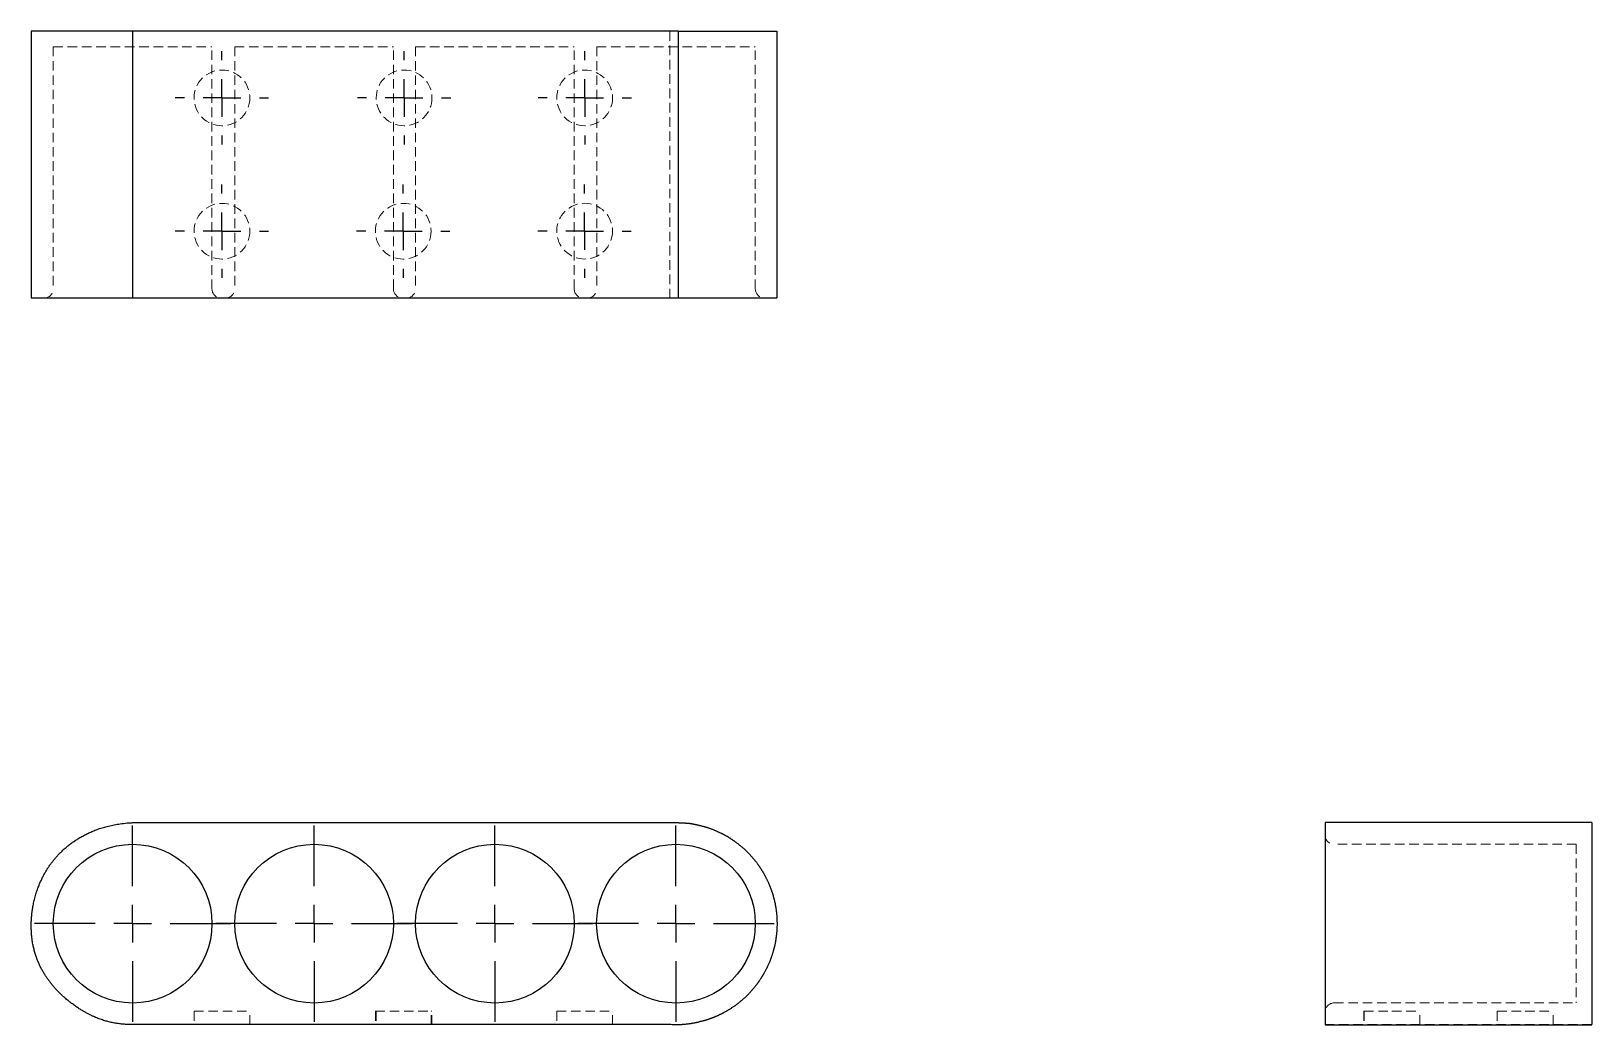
# Model space of a CAD drawing. Header units: millimetres. Extents: x 33 to 241, y 44 to 176.
import ezdxf

# ---------------------------------------------------------------- set-up
doc = ezdxf.new("R2010")
doc.units = ezdxf.units.MM
doc.linetypes.add('HIDDEN', pattern=[1.905, 1.27, -0.635])
doc.layers.add('10', color=7, linetype='Continuous')

# ---------------------------------------------------------------- blocks, each defined once
blk = doc.blocks.new('SW_CENTERMARKSYMBOL_0')
at = {"layer": '10', "color": 0}
for p, q in [((0, 5), (0, 13.06)), ((0, 0), (0, 2.5)), ((-5, 0), (-13.06, 0)), ((0, 0), (-2.5, 0)), ((0, 0), (0, -2.5)), ((0, 0), (2.5, 0)), ((5, 0), (13.06, 0)), ((0, -5), (0, -13.06))]:
    blk.add_line(p, q, dxfattribs=at)
blk = doc.blocks.new('SW_CENTERMARKSYMBOL_1')
at = {"layer": '10', "color": 0}
for p, q in [((0, 5), (0, 13.06)), ((0, 0), (0, 2.5)), ((-5, 0), (-13.06, 0)), ((0, 0), (-2.5, 0)), ((0, 0), (0, -2.5)), ((0, 0), (2.5, 0)), ((5, 0), (13.06, 0)), ((0, -5), (0, -13.06))]:
    blk.add_line(p, q, dxfattribs=at)
blk = doc.blocks.new('SW_CENTERMARKSYMBOL_2')
at = {"layer": '10', "color": 0}
for p, q in [((0, 5), (0, 13.06)), ((0, 0), (0, 2.5)), ((-5, 0), (-13.06, 0)), ((0, 0), (-2.5, 0)), ((0, 0), (0, -2.5)), ((0, 0), (2.5, 0)), ((5, 0), (13.06, 0)), ((0, -5), (0, -13.06))]:
    blk.add_line(p, q, dxfattribs=at)
blk = doc.blocks.new('SW_CENTERMARKSYMBOL_3')
at = {"layer": '10', "color": 0}
for p, q in [((0, 5), (0, 13.06)), ((0, 0), (0, 2.5)), ((-5, 0), (-13.06, 0)), ((0, 0), (-2.5, 0)), ((0, 0), (0, -2.5)), ((0, 0), (2.5, 0)), ((5, 0), (13.06, 0)), ((0, -5), (0, -13.06))]:
    blk.add_line(p, q, dxfattribs=at)
blk = doc.blocks.new('SW_CENTERMARKSYMBOL_4')
at = {"layer": '10', "color": 0}
for p, q in [((0, 5), (0, 6.21)), ((0, 0), (0, 2.5)), ((-5, 0), (-6.21, 0)), ((0, 0), (-2.5, 0)), ((0, 0), (0, -2.5)), ((0, 0), (2.5, 0)), ((5, 0), (6.21, 0)), ((0, -5), (0, -6.21))]:
    blk.add_line(p, q, dxfattribs=at)
blk = doc.blocks.new('SW_CENTERMARKSYMBOL_5')
at = {"layer": '10', "color": 0}
for p, q in [((0, 5), (0, 6.21)), ((0, 0), (0, 2.5)), ((-5, 0), (-6.21, 0)), ((0, 0), (-2.5, 0)), ((0, 0), (0, -2.5)), ((0, 0), (2.5, 0)), ((5, 0), (6.21, 0)), ((0, -5), (0, -6.21))]:
    blk.add_line(p, q, dxfattribs=at)
blk = doc.blocks.new('SW_CENTERMARKSYMBOL_6')
at = {"layer": '10', "color": 0}
for p, q in [((0, 5), (0, 6.21)), ((0, 0), (0, 2.5)), ((-5, 0), (-6.21, 0)), ((0, 0), (-2.5, 0)), ((0, 0), (0, -2.5)), ((0, 0), (2.5, 0)), ((5, 0), (6.21, 0)), ((0, -5), (0, -6.21))]:
    blk.add_line(p, q, dxfattribs=at)
blk = doc.blocks.new('SW_CENTERMARKSYMBOL_7')
at = {"layer": '10', "color": 0}
for p, q in [((0, 5), (0, 6.21)), ((0, 0), (0, 2.5)), ((-5, 0), (-6.21, 0)), ((0, 0), (-2.5, 0)), ((0, 0), (0, -2.5)), ((0, 0), (2.5, 0)), ((5, 0), (6.21, 0)), ((0, -5), (0, -6.21))]:
    blk.add_line(p, q, dxfattribs=at)
blk = doc.blocks.new('SW_CENTERMARKSYMBOL_8')
at = {"layer": '10', "color": 0}
for p, q in [((0, 5), (0, 6.21)), ((0, 0), (0, 2.5)), ((-5, 0), (-6.21, 0)), ((0, 0), (-2.5, 0)), ((0, 0), (0, -2.5)), ((0, 0), (2.5, 0)), ((5, 0), (6.21, 0)), ((0, -5), (0, -6.21))]:
    blk.add_line(p, q, dxfattribs=at)
blk = doc.blocks.new('SW_CENTERMARKSYMBOL_9')
at = {"layer": '10', "color": 0}
for p, q in [((0, 5), (0, 6.21)), ((0, 0), (0, 2.5)), ((-5, 0), (-6.21, 0)), ((0, 0), (-2.5, 0)), ((0, 0), (0, -2.5)), ((0, 0), (2.5, 0)), ((5, 0), (6.21, 0)), ((0, -5), (0, -6.21))]:
    blk.add_line(p, q, dxfattribs=at)

msp = doc.modelspace()

# ---------------------------------------------------------------- linework, layer by layer
at = {"color": 7, "linetype": 'Continuous', "lineweight": 25}
for p, q in [((33.03, 175.74), (33.03, 140.26)), ((46.53, 175.74), (46.53, 140.26)), ((119.14, 175.74), (46.53, 175.74)), ((119.14, 175.74), (119.14, 140.26)), ((132.3, 140.26), (132.3, 175.74)), ((46.53, 140.26), (119.14, 140.26)), ((46.53, 70.44), (119.14, 70.44)), ((240.74, 70.44), (205.26, 70.44)), ((240.74, 70.44), (205.26, 70.44)), ((118.02, 43.57), (46.49, 43.57))]:
    msp.add_line(p, q, dxfattribs=at)
at = {"color": 7, "linetype": 'HIDDEN', "lineweight": 18}
for p, q in [((118.02, 175.74), (118.02, 140.26)), ((35.97, 173.67), (57.08, 173.67)), ((35.97, 173.67), (35.97, 141.44)), ((57.08, 141.44), (57.08, 173.67)), ((60.12, 173.67), (81.23, 173.67)), ((60.12, 173.67), (60.12, 141.44)), ((81.23, 141.44), (81.23, 173.67)), ((84.2, 173.67), (105.31, 173.67)), ((84.2, 173.67), (84.2, 141.44)), ((105.31, 141.44), (105.31, 173.67)), ((108.3, 173.67), (129.41, 173.67)), ((108.3, 173.67), (108.3, 141.44)), ((129.41, 141.44), (129.41, 173.67)), ((238.67, 67.56), (206.44, 67.56)), ((238.67, 67.56), (206.44, 67.56)), ((238.67, 67.56), (238.67, 46.45)), ((238.67, 67.56), (238.67, 67.56)), ((206.44, 46.45), (238.67, 46.45)), ((206.44, 46.45), (238.67, 46.45)), ((54.71, 45.35), (62.13, 45.35)), ((54.71, 45.35), (54.71, 43.57)), ((62.13, 43.57), (62.13, 45.35)), ((78.84, 45.35), (86.27, 45.35)), ((78.84, 45.35), (78.84, 43.57)), ((78.95, 45.35), (78.95, 43.57)), ((86.27, 45.35), (86.37, 45.35)), ((86.27, 43.57), (86.27, 45.35)), ((86.37, 43.57), (86.37, 45.35)), ((102.98, 45.35), (110.4, 45.35)), ((102.98, 45.35), (102.98, 43.57)), ((102.99, 45.35), (102.99, 43.57)), ((110.4, 45.35), (110.41, 45.35)), ((110.4, 43.57), (110.4, 45.35)), ((110.41, 43.57), (110.41, 45.35)), ((210.42, 45.35), (210.43, 45.35)), ((210.42, 45.35), (210.42, 45.35)), ((210.42, 45.35), (210.42, 43.57)), ((210.42, 45.35), (210.42, 43.57)), ((210.43, 45.35), (214.14, 45.35)), ((210.43, 45.35), (210.43, 43.57)), ((214.14, 45.35), (217.85, 45.35)), ((217.84, 43.57), (217.84, 45.35)), ((217.84, 43.57), (217.84, 45.35)), ((217.85, 43.57), (217.85, 45.35)), ((228.16, 45.35), (231.87, 45.35)), ((228.16, 45.35), (228.16, 43.57)), ((231.87, 45.35), (235.58, 45.35)), ((235.58, 43.57), (235.58, 45.35)), ((240.74, 43.57), (205.26, 43.57))]:
    msp.add_line(p, q, dxfattribs=at)
at = {"color": 7, "linetype": 'HIDDEN', "lineweight": 18, "flags": 128}
msp.add_lwpolyline([(119.14, 70.44), (119.14, 70.44)], dxfattribs=at)
at = {"color": 7, "linetype": 'HIDDEN', "lineweight": 18}
for centre in [(58.42, 166.87), (82.66, 166.87), (106.7, 166.87), (58.42, 149.13), (82.55, 149.13), (106.69, 149.14)]:
    msp.add_circle(centre, 3.71, dxfattribs=at)
at = {"color": 7, "linetype": 'Continuous', "lineweight": 25}
for centre in [(46.53, 57), (70.68, 57), (94.75, 57), (118.85, 57)]:
    msp.add_circle(centre, 10.56, dxfattribs=at)
at = {"color": 7, "linetype": 'HIDDEN', "lineweight": 18}
for centre, start, end in [((34.79, 141.44), 270, 0), ((58.27, 141.44), 180, 270), ((58.94, 141.44), 270, 0), ((82.42, 141.44), 180, 270), ((83.01, 141.44), 270, 0), ((106.49, 141.44), 180, 270), ((107.11, 141.44), 270, 0), ((130.59, 141.44), 180, 270), ((206.44, 68.74), 180, 270), ((206.44, 68.74), 180, 270), ((206.44, 45.27), 90, 180), ((206.44, 45.27), 90, 180)]:
    msp.add_arc(centre, 1.18, start, end, dxfattribs=at)
at = {"color": 7, "linetype": 'Continuous', "lineweight": 25}
for points, knots in [([(46.53, 175.74), (45.84, 175.74), (44.48, 175.74), (42.52, 175.74), (40.68, 175.74), (38.98, 175.74), (37.44, 175.74), (36.09, 175.74), (34.97, 175.74), (34.1, 175.74), (33.49, 175.74), (33.11, 175.74), (33.06, 175.74), (33.04, 175.74)], [0, 0, 0, 0, 0.097321, 0.190963, 0.282292, 0.37253, 0.46258, 0.552892, 0.643558, 0.734477, 0.825147, 0.914679, 1, 1, 1, 1]), ([(119.14, 175.74), (119.54, 175.74), (120.32, 175.74), (121.49, 175.74), (122.65, 175.74), (123.77, 175.74), (124.81, 175.74), (125.8, 175.74), (126.74, 175.74), (127.65, 175.74), (128.5, 175.74), (129.29, 175.74), (130.01, 175.74), (130.63, 175.74), (131.14, 175.74), (131.55, 175.74), (131.88, 175.74), (132.12, 175.74), (132.26, 175.74), (132.31, 175.74), (132.29, 175.74), (132.29, 175.74)], [0, 0, 0, 0, 0.056106, 0.112121, 0.169903, 0.227605, 0.280905, 0.334181, 0.388938, 0.443724, 0.50009, 0.556473, 0.614746, 0.673022, 0.725597, 0.778182, 0.832237, 0.886318, 0.940707, 0.995123, 1, 1, 1, 1]), ([(33.04, 140.26), (33.06, 140.26), (33.11, 140.26), (33.49, 140.26), (34.1, 140.26), (34.97, 140.26), (36.09, 140.26), (37.44, 140.26), (38.98, 140.26), (40.68, 140.26), (42.52, 140.26), (44.48, 140.26), (45.84, 140.26), (46.53, 140.26)], [0, 0, 0, 0, 0.085321, 0.174853, 0.265523, 0.356442, 0.447108, 0.537419, 0.62747, 0.717708, 0.809037, 0.902679, 1, 1, 1, 1]), ([(119.14, 140.26), (119.5, 140.26), (120.21, 140.26), (121.36, 140.26), (122.56, 140.26), (123.78, 140.26), (124.92, 140.26), (126.06, 140.26), (127.16, 140.26), (128.18, 140.26), (129.03, 140.26), (129.73, 140.26), (130.38, 140.26), (130.98, 140.26), (131.5, 140.26), (131.9, 140.26), (132.17, 140.26), (132.29, 140.26), (132.29, 140.26), (132.29, 140.26)], [0, 0, 0, 0, 0.050305, 0.102931, 0.166625, 0.227242, 0.287439, 0.346029, 0.413397, 0.482296, 0.53773, 0.592748, 0.64313, 0.705058, 0.772208, 0.833554, 0.90176, 0.963393, 1, 1, 1, 1]), ([(46.49, 43.57), (46.43, 43.57), (46.37, 43.57), (46.31, 43.57), (46.25, 43.57), (46.19, 43.58), (46.13, 43.58), (46.06, 43.58), (45.99, 43.58), (45.92, 43.58), (45.85, 43.59), (45.78, 43.59), (45.71, 43.59), (45.63, 43.6), (45.55, 43.6), (45.47, 43.61), (45.38, 43.61), (45.3, 43.62), (45.21, 43.63), (45.12, 43.64), (45.02, 43.65), (44.92, 43.66), (44.82, 43.67), (44.71, 43.68), (44.61, 43.7), (44.5, 43.71), (44.39, 43.73), (44.28, 43.75), (44.17, 43.76), (44.07, 43.78), (43.96, 43.8), (43.87, 43.82), (43.77, 43.84), (43.67, 43.87), (43.57, 43.89), (43.48, 43.91), (43.38, 43.93), (43.29, 43.96), (43.19, 43.98), (43.1, 44.01), (43, 44.03), (42.9, 44.06), (42.81, 44.09), (42.71, 44.12), (42.61, 44.15), (42.51, 44.19), (42.42, 44.22), (42.32, 44.25), (42.22, 44.29), (42.12, 44.32), (42.02, 44.36), (41.92, 44.4), (41.82, 44.44), (41.71, 44.48), (41.61, 44.53), (41.5, 44.57), (41.4, 44.62), (41.29, 44.67), (41.18, 44.72), (41.06, 44.77), (40.95, 44.83), (40.83, 44.89), (40.71, 44.95), (40.6, 45.01), (40.47, 45.07), (40.35, 45.14), (40.22, 45.21), (40.1, 45.28), (39.97, 45.35), (39.84, 45.43), (39.7, 45.51), (39.57, 45.6), (39.43, 45.68), (39.29, 45.78), (39.14, 45.87), (38.99, 45.97), (38.84, 46.08), (38.68, 46.19), (38.53, 46.31), (38.37, 46.42), (38.21, 46.54), (38.06, 46.67), (37.91, 46.78), (37.77, 46.9), (37.63, 47.02), (37.5, 47.13), (37.38, 47.25), (37.25, 47.36), (37.13, 47.47), (37.01, 47.58), (36.9, 47.69), (36.78, 47.81), (36.67, 47.92), (36.56, 48.03), (36.45, 48.15), (36.35, 48.26), (36.24, 48.38), (36.14, 48.49), (36.04, 48.6), (35.94, 48.72), (35.84, 48.84), (35.75, 48.95), (35.65, 49.07), (35.56, 49.19), (35.47, 49.3), (35.39, 49.42), (35.3, 49.54), (35.22, 49.66), (35.13, 49.77), (35.05, 49.9), (34.97, 50.02), (34.89, 50.15), (34.8, 50.28), (34.72, 50.41), (34.65, 50.54), (34.57, 50.68), (34.49, 50.82), (34.41, 50.96), (34.34, 51.11), (34.26, 51.25), (34.19, 51.4), (34.12, 51.55), (34.05, 51.71), (33.98, 51.87), (33.91, 52.03), (33.84, 52.2), (33.78, 52.36), (33.72, 52.54), (33.66, 52.72), (33.6, 52.89), (33.54, 53.08), (33.49, 53.26), (33.44, 53.45), (33.39, 53.64), (33.34, 53.83), (33.3, 54.02), (33.27, 54.2), (33.23, 54.38), (33.2, 54.57), (33.17, 54.74), (33.15, 54.92), (33.13, 55.09), (33.11, 55.26), (33.09, 55.43), (33.08, 55.6), (33.06, 55.76), (33.05, 55.93), (33.05, 56.09), (33.04, 56.25), (33.03, 56.41), (33.03, 56.58), (33.03, 56.74), (33.03, 56.9), (33.04, 57.06), (33.04, 57.22), (33.05, 57.38), (33.06, 57.54), (33.07, 57.71), (33.08, 57.87), (33.1, 58.03), (33.11, 58.21), (33.13, 58.38), (33.15, 58.55), (33.18, 58.74), (33.21, 58.92), (33.24, 59.11), (33.27, 59.31), (33.31, 59.52), (33.35, 59.73), (33.4, 59.95), (33.45, 60.17), (33.51, 60.39), (33.57, 60.62), (33.64, 60.85), (33.71, 61.07), (33.77, 61.29), (33.84, 61.5), (33.92, 61.71), (33.99, 61.9), (34.07, 62.09), (34.14, 62.28), (34.22, 62.46), (34.3, 62.63), (34.38, 62.8), (34.45, 62.97), (34.53, 63.13), (34.61, 63.29), (34.69, 63.44), (34.77, 63.59), (34.86, 63.74), (34.94, 63.88), (35.02, 64.03), (35.11, 64.17), (35.19, 64.3), (35.28, 64.44), (35.37, 64.57), (35.46, 64.7), (35.55, 64.83), (35.64, 64.95), (35.73, 65.08), (35.82, 65.2), (35.92, 65.32), (36.01, 65.44), (36.11, 65.56), (36.21, 65.68), (36.31, 65.79), (36.41, 65.91), (36.51, 66.02), (36.62, 66.14), (36.73, 66.26), (36.85, 66.38), (36.98, 66.51), (37.11, 66.63), (37.24, 66.76), (37.37, 66.88), (37.5, 67), (37.64, 67.11), (37.77, 67.22), (37.89, 67.33), (38.02, 67.43), (38.16, 67.54), (38.29, 67.64), (38.43, 67.74), (38.58, 67.85), (38.73, 67.96), (38.89, 68.06), (39.05, 68.17), (39.21, 68.27), (39.38, 68.37), (39.55, 68.47), (39.72, 68.57), (39.89, 68.66), (40.06, 68.76), (40.24, 68.85), (40.42, 68.94), (40.6, 69.03), (40.78, 69.11), (40.96, 69.19), (41.14, 69.27), (41.33, 69.35), (41.52, 69.42), (41.73, 69.5), (41.93, 69.58), (42.14, 69.65), (42.36, 69.72), (42.58, 69.79), (42.81, 69.85), (43.04, 69.92), (43.27, 69.98), (43.51, 70.03), (43.76, 70.09), (44.02, 70.14), (44.28, 70.19), (44.55, 70.24), (44.82, 70.28), (45.1, 70.32), (45.41, 70.36), (45.72, 70.39), (46.03, 70.41), (46.2, 70.42), (46.36, 70.43), (46.53, 70.44)], [-25.840085, -25.840085, -25.840085, -25.840085, -25.626816, -25.626816, -25.626816, -25.406957, -25.406957, -25.406957, -25.179185, -25.179185, -25.179185, -24.941662, -24.941662, -24.941662, -24.692328, -24.692328, -24.692328, -24.429223, -24.429223, -24.429223, -24.149002, -24.149002, -24.149002, -23.851001, -23.851001, -23.851001, -23.55083, -23.55083, -23.55083, -23.274681, -23.274681, -23.274681, -23.02037, -23.02037, -23.02037, -22.781459, -22.781459, -22.781459, -22.548952, -22.548952, -22.548952, -22.318241, -22.318241, -22.318241, -22.089278, -22.089278, -22.089278, -21.86203, -21.86203, -21.86203, -21.635166, -21.635166, -21.635166, -21.403122, -21.403122, -21.403122, -21.16402, -21.16402, -21.16402, -20.916388, -20.916388, -20.916388, -20.658171, -20.658171, -20.658171, -20.389666, -20.389666, -20.389666, -20.110437, -20.110437, -20.110437, -19.817948, -19.817948, -19.817948, -19.497785, -19.497785, -19.497785, -19.15495, -19.15495, -19.15495, -18.805558, -18.805558, -18.805558, -18.478983, -18.478983, -18.478983, -18.17968, -18.17968, -18.17968, -17.895622, -17.895622, -17.895622, -17.616003, -17.616003, -17.616003, -17.340753, -17.340753, -17.340753, -17.069804, -17.069804, -17.069804, -16.803088, -16.803088, -16.803088, -16.54054, -16.54054, -16.54054, -16.279987, -16.279987, -16.279987, -16.011024, -16.011024, -16.011024, -15.731903, -15.731903, -15.731903, -15.441137, -15.441137, -15.441137, -15.139638, -15.139638, -15.139638, -14.826213, -14.826213, -14.826213, -14.498867, -14.498867, -14.498867, -14.155612, -14.155612, -14.155612, -13.799847, -13.799847, -13.799847, -13.445329, -13.445329, -13.445329, -13.106961, -13.106961, -13.106961, -12.78815, -12.78815, -12.78815, -12.485661, -12.485661, -12.485661, -12.193661, -12.193661, -12.193661, -11.907043, -11.907043, -11.907043, -11.625276, -11.625276, -11.625276, -11.347521, -11.347521, -11.347521, -11.063106, -11.063106, -11.063106, -10.764833, -10.764833, -10.764833, -10.447969, -10.447969, -10.447969, -10.093045, -10.093045, -10.093045, -9.709634, -9.709634, -9.709634, -9.315774, -9.315774, -9.315774, -8.946272, -8.946272, -8.946272, -8.605578, -8.605578, -8.605578, -8.287037, -8.287037, -8.287037, -7.987686, -7.987686, -7.987686, -7.703185, -7.703185, -7.703185, -7.429966, -7.429966, -7.429966, -7.164681, -7.164681, -7.164681, -6.903612, -6.903612, -6.903612, -6.646115, -6.646115, -6.646115, -6.39201, -6.39201, -6.39201, -6.137068, -6.137068, -6.137068, -5.86188, -5.86188, -5.86188, -5.557697, -5.557697, -5.557697, -5.259505, -5.259505, -5.259505, -4.982009, -4.982009, -4.982009, -4.69409, -4.69409, -4.69409, -4.383555, -4.383555, -4.383555, -4.058001, -4.058001, -4.058001, -3.728176, -3.728176, -3.728176, -3.397516, -3.397516, -3.397516, -3.066674, -3.066674, -3.066674, -2.727977, -2.727977, -2.727977, -2.366412, -2.366412, -2.366412, -1.986794, -1.986794, -1.986794, -1.592477, -1.592477, -1.592477, -1.174979, -1.174979, -1.174979, -0.738084, -0.738084, -0.738084, -0.251708, -0.251708, -0.251708, 0, 0, 0, 0]), ([(119.14, 70.44), (119.16, 70.44), (119.18, 70.44), (119.19, 70.44), (119.23, 70.44), (119.27, 70.43), (119.31, 70.43), (119.35, 70.43), (119.39, 70.43), (119.44, 70.43), (119.48, 70.43), (119.52, 70.42), (119.57, 70.42), (119.61, 70.42), (119.65, 70.42), (119.69, 70.42), (119.73, 70.41), (119.76, 70.41), (119.8, 70.41), (119.84, 70.41), (119.87, 70.41), (119.91, 70.41), (119.94, 70.4), (119.97, 70.4), (120, 70.4), (120.02, 70.4), (120.05, 70.4), (120.08, 70.4), (120.11, 70.39), (120.14, 70.39), (120.17, 70.39), (120.22, 70.39), (120.26, 70.39), (120.31, 70.38), (120.34, 70.38), (120.37, 70.38), (120.4, 70.37), (120.43, 70.37), (120.46, 70.37), (120.49, 70.37), (120.52, 70.36), (120.55, 70.36), (120.58, 70.36), (120.62, 70.35), (120.65, 70.35), (120.68, 70.34), (120.72, 70.34), (120.76, 70.33), (120.8, 70.33), (120.84, 70.32), (120.88, 70.31), (120.92, 70.31), (120.95, 70.3), (120.99, 70.29), (121.03, 70.29), (121.06, 70.28), (121.1, 70.27), (121.13, 70.27), (121.17, 70.26), (121.2, 70.25), (121.24, 70.25), (121.27, 70.24), (121.31, 70.23), (121.34, 70.22), (121.38, 70.22), (121.41, 70.21), (121.45, 70.2), (121.49, 70.19), (121.52, 70.18), (121.56, 70.18), (121.6, 70.17), (121.65, 70.16), (121.69, 70.15), (121.74, 70.14), (121.78, 70.13), (121.83, 70.12), (121.89, 70.1), (121.94, 70.09), (122, 70.08), (122.06, 70.06), (122.12, 70.05), (122.19, 70.03), (122.24, 70.02), (122.29, 70), (122.34, 69.99), (122.38, 69.98), (122.43, 69.97), (122.47, 69.96), (122.52, 69.95), (122.56, 69.93), (122.6, 69.92), (122.64, 69.91), (122.67, 69.9), (122.71, 69.89), (122.75, 69.88), (122.79, 69.87), (122.82, 69.86), (122.86, 69.85), (122.9, 69.84), (122.94, 69.82), (122.98, 69.81), (123.01, 69.8), (123.05, 69.79), (123.09, 69.77), (123.14, 69.76), (123.18, 69.75), (123.22, 69.73), (123.27, 69.72), (123.31, 69.7), (123.36, 69.68), (123.41, 69.67), (123.46, 69.65), (123.52, 69.63), (123.57, 69.61), (123.63, 69.58), (123.67, 69.57), (123.72, 69.55), (123.76, 69.53), (123.8, 69.52), (123.84, 69.5), (123.88, 69.48), (123.91, 69.47), (123.95, 69.45), (123.99, 69.44), (124.03, 69.42), (124.06, 69.41), (124.1, 69.39), (124.14, 69.37), (124.17, 69.36), (124.21, 69.34), (124.25, 69.32), (124.29, 69.3), (124.34, 69.28), (124.38, 69.26), (124.43, 69.24), (124.48, 69.22), (124.54, 69.19), (124.59, 69.16), (124.65, 69.14), (124.7, 69.11), (124.75, 69.09), (124.8, 69.07), (124.84, 69.05), (124.88, 69.02), (124.92, 69), (124.96, 68.98), (125, 68.97), (125.04, 68.95), (125.07, 68.93), (125.11, 68.91), (125.15, 68.89), (125.18, 68.87), (125.21, 68.86), (125.25, 68.84), (125.28, 68.82), (125.32, 68.8), (125.35, 68.78), (125.38, 68.76), (125.42, 68.75), (125.45, 68.73), (125.49, 68.71), (125.53, 68.68), (125.57, 68.66), (125.62, 68.63), (125.66, 68.61), (125.71, 68.58), (125.77, 68.55), (125.82, 68.51), (125.88, 68.48), (125.92, 68.45), (125.96, 68.43), (126, 68.4), (126.04, 68.38), (126.08, 68.35), (126.12, 68.33), (126.15, 68.3), (126.19, 68.28), (126.23, 68.26), (126.26, 68.23), (126.29, 68.21), (126.33, 68.19), (126.36, 68.17), (126.39, 68.14), (126.43, 68.12), (126.46, 68.1), (126.49, 68.07), (126.53, 68.05), (126.56, 68.02), (126.6, 68), (126.63, 67.97), (126.67, 67.95), (126.7, 67.92), (126.74, 67.89), (126.78, 67.86), (126.82, 67.83), (126.86, 67.81), (126.9, 67.77), (126.95, 67.74), (126.99, 67.71), (127.04, 67.67), (127.08, 67.64), (127.13, 67.6), (127.19, 67.55), (127.25, 67.51), (127.31, 67.46), (127.36, 67.42), (127.41, 67.37), (127.47, 67.33), (127.51, 67.29), (127.55, 67.25), (127.6, 67.22), (127.64, 67.18), (127.68, 67.15), (127.71, 67.12), (127.75, 67.09), (127.78, 67.06), (127.82, 67.03), (127.85, 67), (127.89, 66.97), (127.92, 66.94), (127.95, 66.91), (127.98, 66.88), (128.01, 66.85), (128.04, 66.82), (128.08, 66.79), (128.11, 66.77), (128.14, 66.74), (128.17, 66.71), (128.2, 66.68), (128.23, 66.64), (128.26, 66.61), (128.3, 66.58), (128.33, 66.55), (128.36, 66.52), (128.39, 66.49), (128.43, 66.45), (128.46, 66.42), (128.49, 66.38), (128.53, 66.34), (128.57, 66.31), (128.6, 66.27), (128.64, 66.23), (128.68, 66.18), (128.72, 66.14), (128.76, 66.1), (128.79, 66.07), (128.82, 66.03), (128.85, 66), (128.88, 65.96), (128.91, 65.93), (128.94, 65.89), (128.97, 65.86), (129, 65.83), (129.03, 65.8), (129.06, 65.76), (129.09, 65.73), (129.11, 65.69), (129.14, 65.66), (129.17, 65.63), (129.2, 65.59), (129.23, 65.56), (129.26, 65.52), (129.28, 65.49), (129.31, 65.46), (129.34, 65.42), (129.37, 65.39), (129.39, 65.35), (129.42, 65.32), (129.45, 65.29), (129.47, 65.25), (129.5, 65.22), (129.53, 65.18), (129.56, 65.14), (129.59, 65.1), (129.62, 65.05), (129.66, 65.01), (129.69, 64.97), (129.71, 64.94), (129.74, 64.9), (129.76, 64.87), (129.78, 64.84), (129.8, 64.81), (129.82, 64.78), (129.84, 64.76), (129.86, 64.73), (129.88, 64.7), (129.9, 64.68), (129.91, 64.65), (129.93, 64.63), (129.95, 64.6), (129.96, 64.58), (129.98, 64.56), (130, 64.53), (130.01, 64.51), (130.03, 64.48), (130.05, 64.46), (130.06, 64.43), (130.08, 64.4), (130.1, 64.37), (130.12, 64.34), (130.14, 64.31), (130.17, 64.27), (130.19, 64.23), (130.22, 64.19), (130.24, 64.15), (130.26, 64.12), (130.28, 64.09), (130.3, 64.06), (130.32, 64.03), (130.33, 64), (130.35, 63.98), (130.37, 63.95), (130.38, 63.92), (130.4, 63.89), (130.42, 63.87), (130.43, 63.84), (130.45, 63.81), (130.47, 63.78), (130.48, 63.75), (130.5, 63.72), (130.52, 63.69), (130.54, 63.66), (130.55, 63.63), (130.57, 63.6), (130.59, 63.57), (130.61, 63.53), (130.63, 63.5), (130.65, 63.46), (130.67, 63.43), (130.69, 63.39), (130.71, 63.36), (130.73, 63.32), (130.75, 63.28), (130.77, 63.24), (130.79, 63.2), (130.81, 63.15), (130.83, 63.11), (130.86, 63.07), (130.88, 63.02), (130.9, 62.98), (130.92, 62.93), (130.95, 62.88), (130.97, 62.83), (130.99, 62.78), (131.02, 62.73), (131.04, 62.68), (131.07, 62.63), (131.09, 62.57), (131.11, 62.52), (131.14, 62.47), (131.16, 62.42), (131.18, 62.37), (131.2, 62.33), (131.22, 62.28), (131.24, 62.24), (131.25, 62.2), (131.27, 62.15), (131.29, 62.11), (131.31, 62.07), (131.32, 62.03), (131.34, 62), (131.35, 61.96), (131.37, 61.92), (131.38, 61.89), (131.39, 61.85), (131.41, 61.82), (131.42, 61.78), (131.43, 61.75), (131.44, 61.72), (131.46, 61.69), (131.47, 61.65), (131.48, 61.62), (131.49, 61.59), (131.5, 61.56), (131.52, 61.53), (131.53, 61.49), (131.54, 61.46), (131.55, 61.42), (131.56, 61.39), (131.58, 61.35), (131.59, 61.31), (131.6, 61.28), (131.63, 61.2), (131.65, 61.12), (131.68, 61.05), (131.69, 61.01), (131.7, 60.97), (131.72, 60.93), (131.73, 60.89), (131.74, 60.86), (131.75, 60.82), (131.76, 60.79), (131.77, 60.75), (131.78, 60.72), (131.79, 60.69), (131.79, 60.65), (131.8, 60.62), (131.81, 60.59), (131.82, 60.56), (131.83, 60.53), (131.84, 60.49), (131.85, 60.46), (131.85, 60.43), (131.86, 60.39), (131.87, 60.36), (131.88, 60.32), (131.89, 60.28), (131.9, 60.25), (131.91, 60.21), (131.92, 60.17), (131.93, 60.13), (131.94, 60.08), (131.95, 60.04), (131.96, 59.99), (131.97, 59.94), (131.99, 59.85), (132.01, 59.77), (132.03, 59.69), (132.04, 59.64), (132.05, 59.59), (132.06, 59.54), (132.06, 59.49), (132.07, 59.45), (132.08, 59.41), (132.09, 59.37), (132.09, 59.33), (132.1, 59.29), (132.11, 59.26), (132.11, 59.22), (132.12, 59.18), (132.13, 59.14), (132.13, 59.11), (132.14, 59.07), (132.14, 59.03), (132.15, 59), (132.16, 58.96), (132.16, 58.92), (132.17, 58.88), (132.17, 58.84), (132.18, 58.79), (132.19, 58.75), (132.19, 58.71), (132.2, 58.66), (132.2, 58.61), (132.21, 58.56), (132.22, 58.5), (132.22, 58.45), (132.23, 58.39), (132.23, 58.35), (132.24, 58.3), (132.24, 58.26), (132.24, 58.22), (132.25, 58.18), (132.25, 58.15), (132.25, 58.11), (132.26, 58.08), (132.26, 58.04), (132.26, 58), (132.26, 57.97), (132.27, 57.93), (132.27, 57.9), (132.27, 57.86), (132.27, 57.82), (132.27, 57.78), (132.28, 57.74), (132.28, 57.69), (132.28, 57.63), (132.28, 57.58), (132.29, 57.52), (132.29, 57.48), (132.29, 57.44), (132.29, 57.4), (132.29, 57.36), (132.29, 57.33), (132.29, 57.29), (132.29, 57.26), (132.29, 57.23), (132.3, 57.2), (132.3, 57.17), (132.3, 57.14), (132.3, 57.11), (132.3, 57.08), (132.3, 57.05), (132.3, 57.03), (132.3, 57), (132.3, 56.97), (132.3, 56.95), (132.3, 56.92), (132.3, 56.89), (132.3, 56.86), (132.3, 56.83), (132.3, 56.8), (132.3, 56.77), (132.3, 56.72), (132.3, 56.68), (132.29, 56.63), (132.29, 56.59), (132.29, 56.55), (132.29, 56.51), (132.29, 56.48), (132.29, 56.45), (132.29, 56.41), (132.28, 56.38), (132.28, 56.35), (132.28, 56.32), (132.28, 56.3), (132.28, 56.27), (132.28, 56.24), (132.27, 56.21), (132.27, 56.19), (132.27, 56.16), (132.27, 56.13), (132.27, 56.1), (132.26, 56.07), (132.26, 56.04), (132.26, 56.01), (132.26, 55.98), (132.25, 55.95), (132.25, 55.92), (132.25, 55.89), (132.25, 55.85), (132.24, 55.82), (132.24, 55.78), (132.24, 55.74), (132.23, 55.7), (132.23, 55.66), (132.22, 55.6), (132.22, 55.55), (132.21, 55.49), (132.2, 55.44), (132.2, 55.39), (132.19, 55.34), (132.19, 55.3), (132.18, 55.26), (132.18, 55.22), (132.17, 55.19), (132.17, 55.15), (132.16, 55.12), (132.16, 55.08), (132.15, 55.05), (132.15, 55.02), (132.15, 54.99), (132.14, 54.95), (132.14, 54.92), (132.13, 54.89), (132.13, 54.86), (132.12, 54.82), (132.12, 54.79), (132.11, 54.75), (132.1, 54.72), (132.1, 54.68), (132.09, 54.65), (132.09, 54.61), (132.08, 54.57), (132.07, 54.53), (132.06, 54.49), (132.05, 54.43), (132.04, 54.37), (132.03, 54.31), (132.02, 54.26), (132.01, 54.21), (132, 54.17), (131.99, 54.13), (131.98, 54.09), (131.97, 54.04), (131.96, 54.01), (131.95, 53.97), (131.94, 53.93), (131.93, 53.9), (131.93, 53.86), (131.92, 53.83), (131.91, 53.79), (131.9, 53.76), (131.89, 53.72), (131.88, 53.69), (131.87, 53.65), (131.86, 53.61), (131.85, 53.57), (131.84, 53.53), (131.83, 53.49), (131.82, 53.45), (131.81, 53.41), (131.79, 53.37), (131.78, 53.32), (131.76, 53.27), (131.75, 53.22), (131.73, 53.15), (131.71, 53.08), (131.69, 53.01), (131.67, 52.96), (131.65, 52.9), (131.63, 52.84), (131.62, 52.79), (131.6, 52.75), (131.59, 52.7), (131.57, 52.66), (131.56, 52.61), (131.55, 52.57), (131.53, 52.53), (131.52, 52.49), (131.5, 52.45), (131.49, 52.41), (131.48, 52.37), (131.46, 52.34), (131.45, 52.3), (131.43, 52.26), (131.42, 52.22), (131.4, 52.18), (131.39, 52.13), (131.37, 52.09), (131.35, 52.05), (131.33, 52), (131.32, 51.95), (131.29, 51.89), (131.27, 51.83), (131.24, 51.77), (131.22, 51.72), (131.19, 51.66), (131.17, 51.61), (131.15, 51.56), (131.13, 51.52), (131.11, 51.47), (131.09, 51.43), (131.07, 51.39), (131.05, 51.35), (131.04, 51.31), (131.02, 51.28), (131, 51.24), (130.98, 51.2), (130.96, 51.17), (130.95, 51.13), (130.93, 51.09), (130.91, 51.06), (130.89, 51.02), (130.87, 50.98), (130.85, 50.95), (130.83, 50.91), (130.81, 50.86), (130.79, 50.82), (130.77, 50.78), (130.74, 50.72), (130.71, 50.67), (130.68, 50.61), (130.65, 50.56), (130.62, 50.51), (130.6, 50.46), (130.57, 50.42), (130.55, 50.38), (130.53, 50.34), (130.51, 50.3), (130.49, 50.27), (130.47, 50.23), (130.45, 50.2), (130.43, 50.16), (130.41, 50.13), (130.39, 50.1), (130.37, 50.07), (130.35, 50.04), (130.34, 50.01), (130.32, 49.98), (130.3, 49.96), (130.29, 49.93), (130.27, 49.9), (130.25, 49.87), (130.23, 49.84), (130.21, 49.81), (130.2, 49.78), (130.18, 49.75), (130.16, 49.72), (130.14, 49.69), (130.12, 49.66), (130.1, 49.63), (130.07, 49.59), (130.04, 49.54), (130, 49.49), (129.96, 49.43), (129.94, 49.4), (129.92, 49.37), (129.9, 49.34), (129.88, 49.31), (129.86, 49.28), (129.84, 49.25), (129.82, 49.22), (129.8, 49.19), (129.78, 49.16), (129.76, 49.14), (129.74, 49.11), (129.72, 49.08), (129.7, 49.05), (129.67, 49.03), (129.65, 49), (129.63, 48.97), (129.61, 48.94), (129.59, 48.91), (129.56, 48.88), (129.54, 48.85), (129.52, 48.81), (129.49, 48.78), (129.46, 48.75), (129.44, 48.71), (129.41, 48.68), (129.38, 48.64), (129.35, 48.6), (129.3, 48.54), (129.25, 48.48), (129.2, 48.42), (129.17, 48.38), (129.13, 48.33), (129.09, 48.28), (129.05, 48.24), (129.02, 48.2), (128.98, 48.16), (128.94, 48.11), (128.9, 48.07), (128.86, 48.03), (128.82, 47.98), (128.78, 47.93), (128.74, 47.89), (128.69, 47.84), (128.65, 47.79), (128.6, 47.74), (128.55, 47.69), (128.5, 47.64), (128.45, 47.59), (128.39, 47.53), (128.33, 47.47), (128.28, 47.41), (128.21, 47.35), (128.14, 47.28), (128.08, 47.22), (128.02, 47.17), (127.97, 47.12), (127.92, 47.07), (127.87, 47.03), (127.82, 46.99), (127.78, 46.95), (127.73, 46.91), (127.69, 46.87), (127.64, 46.83), (127.6, 46.79), (127.56, 46.75), (127.51, 46.72), (127.47, 46.68), (127.43, 46.65), (127.39, 46.61), (127.35, 46.58), (127.3, 46.54), (127.26, 46.51), (127.2, 46.46), (127.13, 46.41), (127.07, 46.36), (127.01, 46.31), (126.96, 46.27), (126.91, 46.23), (126.86, 46.2), (126.82, 46.17), (126.77, 46.13), (126.73, 46.1), (126.69, 46.07), (126.65, 46.04), (126.61, 46.02), (126.57, 45.99), (126.53, 45.96), (126.49, 45.94), (126.45, 45.91), (126.41, 45.88), (126.36, 45.85), (126.31, 45.82), (126.26, 45.78), (126.2, 45.75), (126.15, 45.71), (126.09, 45.67), (126.05, 45.65), (126, 45.62), (125.95, 45.59), (125.91, 45.56), (125.87, 45.54), (125.84, 45.52), (125.8, 45.49), (125.76, 45.47), (125.72, 45.45), (125.69, 45.43), (125.66, 45.41), (125.62, 45.39), (125.58, 45.36), (125.55, 45.34), (125.51, 45.32), (125.47, 45.3), (125.43, 45.28), (125.39, 45.25), (125.33, 45.22), (125.28, 45.19), (125.23, 45.16), (125.19, 45.14), (125.15, 45.12), (125.11, 45.1), (125.07, 45.08), (125.03, 45.06), (125, 45.04), (124.96, 45.02), (124.93, 45.01), (124.9, 44.99), (124.86, 44.97), (124.83, 44.96), (124.8, 44.94), (124.77, 44.93), (124.74, 44.91), (124.7, 44.9), (124.67, 44.88), (124.64, 44.86), (124.61, 44.85), (124.58, 44.83), (124.54, 44.82), (124.51, 44.8), (124.47, 44.79), (124.44, 44.77), (124.4, 44.75), (124.36, 44.73), (124.31, 44.71), (124.27, 44.7), (124.22, 44.67), (124.17, 44.65), (124.13, 44.63), (124.09, 44.62), (124.05, 44.6), (124.01, 44.59), (123.98, 44.57), (123.95, 44.56), (123.92, 44.55), (123.89, 44.53), (123.86, 44.52), (123.83, 44.51), (123.8, 44.5), (123.77, 44.49), (123.74, 44.48), (123.72, 44.47), (123.69, 44.46), (123.67, 44.45), (123.64, 44.44), (123.62, 44.43), (123.59, 44.42), (123.57, 44.41), (123.54, 44.4), (123.52, 44.39), (123.49, 44.38), (123.47, 44.37), (123.44, 44.36), (123.42, 44.35), (123.39, 44.34), (123.36, 44.33), (123.33, 44.32), (123.3, 44.31), (123.27, 44.3), (123.23, 44.29), (123.19, 44.27), (123.16, 44.26), (123.12, 44.25), (123.08, 44.23), (123.05, 44.22), (123.02, 44.21), (122.98, 44.2), (122.95, 44.19), (122.93, 44.18), (122.9, 44.18), (122.87, 44.17), (122.84, 44.16), (122.81, 44.15), (122.79, 44.14), (122.76, 44.13), (122.73, 44.13), (122.7, 44.12), (122.68, 44.11), (122.65, 44.1), (122.62, 44.09), (122.59, 44.09), (122.56, 44.08), (122.53, 44.07), (122.5, 44.06), (122.47, 44.05), (122.44, 44.04), (122.4, 44.03), (122.37, 44.03), (122.33, 44.02), (122.29, 44.01), (122.26, 44), (122.22, 43.99), (122.18, 43.98), (122.14, 43.97), (122.09, 43.96), (122.04, 43.94), (121.99, 43.93), (121.94, 43.92), (121.88, 43.9), (121.82, 43.89), (121.75, 43.87), (121.7, 43.86), (121.64, 43.85), (121.59, 43.84), (121.54, 43.83), (121.5, 43.82), (121.45, 43.81), (121.41, 43.8), (121.37, 43.79), (121.32, 43.78), (121.28, 43.77), (121.24, 43.77), (121.2, 43.76), (121.16, 43.75), (121.12, 43.74), (121.08, 43.74), (121.03, 43.73), (120.99, 43.72), (120.95, 43.71), (120.9, 43.71), (120.86, 43.7), (120.82, 43.69), (120.77, 43.68), (120.72, 43.68), (120.68, 43.67), (120.63, 43.66), (120.58, 43.66), (120.54, 43.65), (120.48, 43.64), (120.43, 43.64), (120.38, 43.63), (120.32, 43.62), (120.26, 43.62), (120.2, 43.61), (120.11, 43.6), (120.02, 43.59), (119.93, 43.58), (119.87, 43.58), (119.81, 43.58), (119.75, 43.57), (119.69, 43.57), (119.64, 43.56), (119.58, 43.56), (119.52, 43.56), (119.46, 43.56), (119.4, 43.55), (119.33, 43.55), (119.27, 43.55), (119.21, 43.55), (119.14, 43.55), (119.08, 43.55), (119.02, 43.55), (118.95, 43.55), (118.88, 43.55), (118.81, 43.55), (118.74, 43.55), (118.66, 43.55), (118.59, 43.55), (118.51, 43.55), (118.42, 43.55), (118.34, 43.56), (118.23, 43.56), (118.12, 43.57), (118.02, 43.57)], [3.112014, 3.112014, 3.112014, 3.112014, 3.160762, 3.160762, 3.160762, 3.293377, 3.293377, 3.293377, 3.429677, 3.429677, 3.429677, 3.582177, 3.582177, 3.582177, 3.72148, 3.72148, 3.72148, 3.857007, 3.857007, 3.857007, 3.985376, 3.985376, 3.985376, 4.090309, 4.090309, 4.090309, 4.18838, 4.18838, 4.18838, 4.298955, 4.298955, 4.298955, 4.458663, 4.458663, 4.458663, 4.574433, 4.574433, 4.574433, 4.678003, 4.678003, 4.678003, 4.782402, 4.782402, 4.782402, 4.898894, 4.898894, 4.898894, 5.029099, 5.029099, 5.029099, 5.158129, 5.158129, 5.158129, 5.277673, 5.277673, 5.277673, 5.388241, 5.388241, 5.388241, 5.494493, 5.494493, 5.494493, 5.599833, 5.599833, 5.599833, 5.705338, 5.705338, 5.705338, 5.816155, 5.816155, 5.816155, 5.935884, 5.935884, 5.935884, 6.067373, 6.067373, 6.067373, 6.22234, 6.22234, 6.22234, 6.394593, 6.394593, 6.394593, 6.534971, 6.534971, 6.534971, 6.661041, 6.661041, 6.661041, 6.777677, 6.777677, 6.777677, 6.884471, 6.884471, 6.884471, 6.991721, 6.991721, 6.991721, 7.102586, 7.102586, 7.102586, 7.218726, 7.218726, 7.218726, 7.343805, 7.343805, 7.343805, 7.480315, 7.480315, 7.480315, 7.635382, 7.635382, 7.635382, 7.813727, 7.813727, 7.813727, 7.954342, 7.954342, 7.954342, 8.078635, 8.078635, 8.078635, 8.195618, 8.195618, 8.195618, 8.313236, 8.313236, 8.313236, 8.433241, 8.433241, 8.433241, 8.563708, 8.563708, 8.563708, 8.71623, 8.71623, 8.71623, 8.897012, 8.897012, 8.897012, 9.053163, 9.053163, 9.053163, 9.1894, 9.1894, 9.1894, 9.313237, 9.313237, 9.313237, 9.429677, 9.429677, 9.429677, 9.5433, 9.5433, 9.5433, 9.655746, 9.655746, 9.655746, 9.773247, 9.773247, 9.773247, 9.904465, 9.904465, 9.904465, 10.065159, 10.065159, 10.065159, 10.250708, 10.250708, 10.250708, 10.39359, 10.39359, 10.39359, 10.520201, 10.520201, 10.520201, 10.637791, 10.637791, 10.637791, 10.746032, 10.746032, 10.746032, 10.849967, 10.849967, 10.849967, 10.954586, 10.954586, 10.954586, 11.062823, 11.062823, 11.062823, 11.175788, 11.175788, 11.175788, 11.295563, 11.295563, 11.295563, 11.42546, 11.42546, 11.42546, 11.563348, 11.563348, 11.563348, 11.743569, 11.743569, 11.743569, 11.907287, 11.907287, 11.907287, 12.043667, 12.043667, 12.043667, 12.167788, 12.167788, 12.167788, 12.283121, 12.283121, 12.283121, 12.393471, 12.393471, 12.393471, 12.504471, 12.504471, 12.504471, 12.616966, 12.616966, 12.616966, 12.733658, 12.733658, 12.733658, 12.856712, 12.856712, 12.856712, 12.987347, 12.987347, 12.987347, 13.128822, 13.128822, 13.128822, 13.287819, 13.287819, 13.287819, 13.471679, 13.471679, 13.471679, 13.632142, 13.632142, 13.632142, 13.780401, 13.780401, 13.780401, 13.924832, 13.924832, 13.924832, 14.074723, 14.074723, 14.074723, 14.22755, 14.22755, 14.22755, 14.380782, 14.380782, 14.380782, 14.534574, 14.534574, 14.534574, 14.68723, 14.68723, 14.68723, 14.837517, 14.837517, 14.837517, 15.023636, 15.023636, 15.023636, 15.220083, 15.220083, 15.220083, 15.369898, 15.369898, 15.369898, 15.505063, 15.505063, 15.505063, 15.631057, 15.631057, 15.631057, 15.749406, 15.749406, 15.749406, 15.862991, 15.862991, 15.862991, 15.97951, 15.97951, 15.97951, 16.104101, 16.104101, 16.104101, 16.249531, 16.249531, 16.249531, 16.441595, 16.441595, 16.441595, 16.585936, 16.585936, 16.585936, 16.71142, 16.71142, 16.71142, 16.82641, 16.82641, 16.82641, 16.9381, 16.9381, 16.9381, 17.050613, 17.050613, 17.050613, 17.164992, 17.164992, 17.164992, 17.28297, 17.28297, 17.28297, 17.405129, 17.405129, 17.405129, 17.531428, 17.531428, 17.531428, 17.662693, 17.662693, 17.662693, 17.800434, 17.800434, 17.800434, 17.944525, 17.944525, 17.944525, 18.092393, 18.092393, 18.092393, 18.251067, 18.251067, 18.251067, 18.415752, 18.415752, 18.415752, 18.567813, 18.567813, 18.567813, 18.706374, 18.706374, 18.706374, 18.835342, 18.835342, 18.835342, 18.959148, 18.959148, 18.959148, 19.075036, 19.075036, 19.075036, 19.185866, 19.185866, 19.185866, 19.292797, 19.292797, 19.292797, 19.400434, 19.400434, 19.400434, 19.510402, 19.510402, 19.510402, 19.627025, 19.627025, 19.627025, 19.757065, 19.757065, 19.757065, 20.021272, 20.021272, 20.021272, 20.157016, 20.157016, 20.157016, 20.276863, 20.276863, 20.276863, 20.387137, 20.387137, 20.387137, 20.490718, 20.490718, 20.490718, 20.591643, 20.591643, 20.591643, 20.694616, 20.694616, 20.694616, 20.800358, 20.800358, 20.800358, 20.912199, 20.912199, 20.912199, 21.034264, 21.034264, 21.034264, 21.175384, 21.175384, 21.175384, 21.415136, 21.415136, 21.415136, 21.557321, 21.557321, 21.557321, 21.679285, 21.679285, 21.679285, 21.791724, 21.791724, 21.791724, 21.901477, 21.901477, 21.901477, 22.009895, 22.009895, 22.009895, 22.121923, 22.121923, 22.121923, 22.243888, 22.243888, 22.243888, 22.381726, 22.381726, 22.381726, 22.533456, 22.533456, 22.533456, 22.714755, 22.714755, 22.714755, 22.85174, 22.85174, 22.85174, 22.97294, 22.97294, 22.97294, 23.088085, 23.088085, 23.088085, 23.203351, 23.203351, 23.203351, 23.322057, 23.322057, 23.322057, 23.464149, 23.464149, 23.464149, 23.655958, 23.655958, 23.655958, 23.792798, 23.792798, 23.792798, 23.913591, 23.913591, 23.913591, 24.025206, 24.025206, 24.025206, 24.130224, 24.130224, 24.130224, 24.230356, 24.230356, 24.230356, 24.33004, 24.33004, 24.33004, 24.435462, 24.435462, 24.435462, 24.550778, 24.550778, 24.550778, 24.719587, 24.719587, 24.719587, 24.8723, 24.8723, 24.8723, 24.993658, 24.993658, 24.993658, 25.101642, 25.101642, 25.101642, 25.201142, 25.201142, 25.201142, 25.296462, 25.296462, 25.296462, 25.392635, 25.392635, 25.392635, 25.490789, 25.490789, 25.490789, 25.593236, 25.593236, 25.593236, 25.704314, 25.704314, 25.704314, 25.830985, 25.830985, 25.830985, 26.009875, 26.009875, 26.009875, 26.156414, 26.156414, 26.156414, 26.277374, 26.277374, 26.277374, 26.386398, 26.386398, 26.386398, 26.488244, 26.488244, 26.488244, 26.588896, 26.588896, 26.588896, 26.692302, 26.692302, 26.692302, 26.799884, 26.799884, 26.799884, 26.915755, 26.915755, 26.915755, 27.047023, 27.047023, 27.047023, 27.235488, 27.235488, 27.235488, 27.390002, 27.390002, 27.390002, 27.517363, 27.517363, 27.517363, 27.632308, 27.632308, 27.632308, 27.739952, 27.739952, 27.739952, 27.847116, 27.847116, 27.847116, 27.957698, 27.957698, 27.957698, 28.073475, 28.073475, 28.073475, 28.198233, 28.198233, 28.198233, 28.338934, 28.338934, 28.338934, 28.537572, 28.537572, 28.537572, 28.700416, 28.700416, 28.700416, 28.837333, 28.837333, 28.837333, 28.960064, 28.960064, 28.960064, 29.077069, 29.077069, 29.077069, 29.192229, 29.192229, 29.192229, 29.309231, 29.309231, 29.309231, 29.436121, 29.436121, 29.436121, 29.5798, 29.5798, 29.5798, 29.765442, 29.765442, 29.765442, 29.935795, 29.935795, 29.935795, 30.077063, 30.077063, 30.077063, 30.205024, 30.205024, 30.205024, 30.324815, 30.324815, 30.324815, 30.438945, 30.438945, 30.438945, 30.552737, 30.552737, 30.552737, 30.674281, 30.674281, 30.674281, 30.809862, 30.809862, 30.809862, 30.995235, 30.995235, 30.995235, 31.158155, 31.158155, 31.158155, 31.295897, 31.295897, 31.295897, 31.42055, 31.42055, 31.42055, 31.536543, 31.536543, 31.536543, 31.648012, 31.648012, 31.648012, 31.753532, 31.753532, 31.753532, 31.865852, 31.865852, 31.865852, 31.978612, 31.978612, 31.978612, 32.09871, 32.09871, 32.09871, 32.236298, 32.236298, 32.236298, 32.465623, 32.465623, 32.465623, 32.603664, 32.603664, 32.603664, 32.729791, 32.729791, 32.729791, 32.848188, 32.848188, 32.848188, 32.9648, 32.9648, 32.9648, 33.08187, 33.08187, 33.08187, 33.204357, 33.204357, 33.204357, 33.333768, 33.333768, 33.333768, 33.471385, 33.471385, 33.471385, 33.623847, 33.623847, 33.623847, 33.864098, 33.864098, 33.864098, 34.048385, 34.048385, 34.048385, 34.219557, 34.219557, 34.219557, 34.397487, 34.397487, 34.397487, 34.586901, 34.586901, 34.586901, 34.786458, 34.786458, 34.786458, 35.008251, 35.008251, 35.008251, 35.259403, 35.259403, 35.259403, 35.542588, 35.542588, 35.542588, 35.763115, 35.763115, 35.763115, 35.963016, 35.963016, 35.963016, 36.151163, 36.151163, 36.151163, 36.328461, 36.328461, 36.328461, 36.499486, 36.499486, 36.499486, 36.680261, 36.680261, 36.680261, 36.944578, 36.944578, 36.944578, 37.16305, 37.16305, 37.16305, 37.346123, 37.346123, 37.346123, 37.511024, 37.511024, 37.511024, 37.664605, 37.664605, 37.664605, 37.822135, 37.822135, 37.822135, 38.010635, 38.010635, 38.010635, 38.23061, 38.23061, 38.23061, 38.403476, 38.403476, 38.403476, 38.555231, 38.555231, 38.555231, 38.694993, 38.694993, 38.694993, 38.826874, 38.826874, 38.826874, 38.966932, 38.966932, 38.966932, 39.118521, 39.118521, 39.118521, 39.31873, 39.31873, 39.31873, 39.463175, 39.463175, 39.463175, 39.592763, 39.592763, 39.592763, 39.712424, 39.712424, 39.712424, 39.824617, 39.824617, 39.824617, 39.933139, 39.933139, 39.933139, 40.0414, 40.0414, 40.0414, 40.151033, 40.151033, 40.151033, 40.274024, 40.274024, 40.274024, 40.419757, 40.419757, 40.419757, 40.577975, 40.577975, 40.577975, 40.702858, 40.702858, 40.702858, 40.81591, 40.81591, 40.81591, 40.920903, 40.920903, 40.920903, 41.019384, 41.019384, 41.019384, 41.113383, 41.113383, 41.113383, 41.206459, 41.206459, 41.206459, 41.300006, 41.300006, 41.300006, 41.395191, 41.395191, 41.395191, 41.497856, 41.497856, 41.497856, 41.6165, 41.6165, 41.6165, 41.767498, 41.767498, 41.767498, 41.908353, 41.908353, 41.908353, 42.021959, 42.021959, 42.021959, 42.124528, 42.124528, 42.124528, 42.221521, 42.221521, 42.221521, 42.314602, 42.314602, 42.314602, 42.406555, 42.406555, 42.406555, 42.501577, 42.501577, 42.501577, 42.600815, 42.600815, 42.600815, 42.704627, 42.704627, 42.704627, 42.814022, 42.814022, 42.814022, 42.932494, 42.932494, 42.932494, 43.071762, 43.071762, 43.071762, 43.241868, 43.241868, 43.241868, 43.388197, 43.388197, 43.388197, 43.509386, 43.509386, 43.509386, 43.620728, 43.620728, 43.620728, 43.730678, 43.730678, 43.730678, 43.840561, 43.840561, 43.840561, 43.953432, 43.953432, 43.953432, 44.071703, 44.071703, 44.071703, 44.195672, 44.195672, 44.195672, 44.326109, 44.326109, 44.326109, 44.467706, 44.467706, 44.467706, 44.629885, 44.629885, 44.629885, 44.879354, 44.879354, 44.879354, 45.042268, 45.042268, 45.042268, 45.194621, 45.194621, 45.194621, 45.35965, 45.35965, 45.35965, 45.525327, 45.525327, 45.525327, 45.691654, 45.691654, 45.691654, 45.865897, 45.865897, 45.865897, 46.051721, 46.051721, 46.051721, 46.256736, 46.256736, 46.256736, 46.515511, 46.515511, 46.515511, 46.515511]), ([(205.26, 70.44), (205.26, 70.43), (205.26, 70.41), (205.26, 70.24), (205.26, 69.95), (205.26, 69.55), (205.26, 69.02), (205.26, 68.4), (205.26, 67.6), (205.26, 66.73), (205.26, 65.82), (205.26, 64.94), (205.26, 63.97), (205.26, 62.87), (205.26, 61.65), (205.26, 60.34), (205.26, 59.03), (205.26, 57.75), (205.26, 56.46), (205.26, 55.11), (205.26, 53.6), (205.26, 52.06), (205.26, 50.63), (205.26, 49.35), (205.26, 48.19), (205.26, 47.21), (205.26, 46.38), (205.26, 45.73), (205.26, 45.14), (205.26, 44.66), (205.26, 44.27), (205.26, 43.99), (205.26, 43.76), (205.26, 43.6), (205.26, 43.54), (205.26, 43.55), (205.26, 43.55)], [0, 0, 0, 0, 0.025112, 0.051383, 0.083179, 0.11344, 0.14349, 0.172738, 0.206369, 0.240763, 0.268436, 0.295901, 0.321052, 0.351967, 0.385488, 0.416112, 0.450161, 0.480928, 0.50814, 0.542205, 0.57834, 0.618268, 0.657187, 0.691572, 0.72561, 0.762008, 0.789473, 0.816356, 0.843169, 0.871304, 0.896847, 0.917657, 0.943411, 0.969066, 0.994478, 1, 1, 1, 1]), ([(240.74, 70.44), (240.74, 70.42), (240.74, 70.39), (240.74, 70.21), (240.74, 69.92), (240.74, 69.55), (240.74, 69.08), (240.74, 68.55), (240.74, 67.91), (240.74, 67.19), (240.74, 66.4), (240.74, 65.5), (240.74, 64.54), (240.74, 63.53), (240.74, 62.51), (240.74, 61.48), (240.74, 60.41), (240.74, 59.3), (240.74, 58.17), (240.74, 57.02), (240.74, 55.86), (240.74, 54.72), (240.74, 53.61), (240.74, 52.53), (240.74, 51.48), (240.74, 50.46), (240.74, 49.51), (240.74, 48.6), (240.74, 47.75), (240.74, 46.96), (240.74, 46.25), (240.74, 45.61), (240.74, 45.05), (240.74, 44.56), (240.74, 44.18), (240.74, 43.88), (240.74, 43.67), (240.74, 43.55), (240.74, 43.56), (240.74, 43.57)], [0, 0, 0, 0, 0.028008, 0.05597, 0.084815, 0.113619, 0.140226, 0.166822, 0.194156, 0.221505, 0.249643, 0.277789, 0.306878, 0.335969, 0.362214, 0.388465, 0.415449, 0.442446, 0.469596, 0.496761, 0.524754, 0.552759, 0.579367, 0.605991, 0.633396, 0.660814, 0.687281, 0.713751, 0.740984, 0.76822, 0.794793, 0.821366, 0.848698, 0.876027, 0.90281, 0.929601, 0.95714, 0.98466, 1, 1, 1, 1]), ([(205.26, 43.55), (208.22, 43.55), (214.13, 43.55), (223, 43.55), (231.87, 43.55), (237.78, 43.55), (240.74, 43.55)], [0, 0, 0, 0, 0.250011, 0.500001, 0.749995, 1, 1, 1, 1])]:
    msp.add_open_spline(points, degree=3, knots=knots, dxfattribs=at)

# ---------------------------------------------------------------- block references
at = {"layer": '10'}
for name, p in [('SW_CENTERMARKSYMBOL_4', (58.42, 166.87)), ('SW_CENTERMARKSYMBOL_7', (82.66, 166.87)), ('SW_CENTERMARKSYMBOL_9', (106.7, 166.87)), ('SW_CENTERMARKSYMBOL_5', (58.42, 149.13)), ('SW_CENTERMARKSYMBOL_8', (82.55, 149.13)), ('SW_CENTERMARKSYMBOL_6', (106.69, 149.14)), ('SW_CENTERMARKSYMBOL_3', (46.53, 57)), ('SW_CENTERMARKSYMBOL_2', (70.68, 57)), ('SW_CENTERMARKSYMBOL_0', (94.75, 57)), ('SW_CENTERMARKSYMBOL_1', (118.85, 57))]:
    msp.add_blockref(name, p, dxfattribs=at)

doc.saveas('drawing.dxf')
